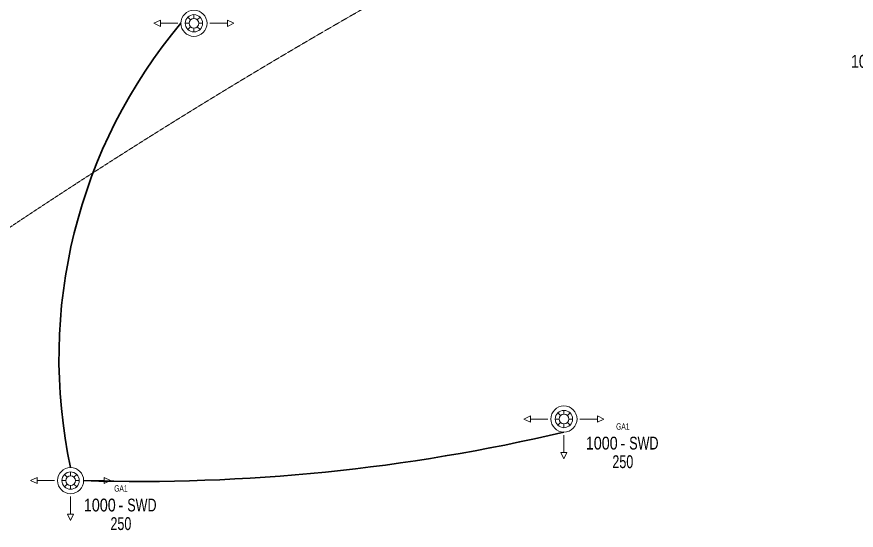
# Model space of a CAD drawing. Extents: x -1457 to 23780, y -2071 to 4205.
# Drawn here: x 13258 to 14109, y 534 to 1055 of the extents above; entities that cross this region are included whole.
import ezdxf
from ezdxf.enums import TextEntityAlignment as Align

# ---------------------------------------------------------------- set-up
doc = ezdxf.new("R2010")
doc.units = 0
doc.header["$MEASUREMENT"] = 0
doc.linetypes.add('HIDDEN', pattern=[0.375, 0.25, -0.125])
doc.layers.get('0').update_dxf_attribs({"color": 9, "lineweight": 9})
for name, color, linetype, lineweight in [('-M-HV-MNF-KOD', 241, 'Continuous', 9), ('-M-HV-MNF-OLCU', 241, 'Continuous', 9), ('-M-HVAC-S-MNF2B', 141, 'Continuous', 9), ('-M-HVAC-S-MNFTXT', 61, 'Continuous', 9), ('E-KABLO', 7, 'Continuous', 30), ('M-TEFRIS2-015', 129, 'Continuous', 9)]:
    doc.layers.add(name, color=color, linetype=linetype, lineweight=lineweight)
doc.layers.add('-M-HV-MNF-TIP', color=168, linetype='Continuous', lineweight=9, plot=False)
doc.styles.add('Arial', font='arial.ttf', dxfattribs={"height": 2.5})
doc.styles.add('DEBI-BLOCK', font='arial.ttf', dxfattribs={"width": 0.8})

# ---------------------------------------------------------------- blocks, each defined once
blk = doc.blocks.new('2D-NZ1-265')
for p, q in [((0, 4.87), (0, 8.77)), ((-3.44, 3.44), (-6.2, 6.2)), ((3.44, 3.44), (6.2, 6.2)), ((-4.87, 0), (-8.77, 0)), ((-3.44, -3.44), (-6.2, -6.2)), ((0, -4.87), (0, -8.77)), ((3.44, -3.44), (6.2, -6.2)), ((4.87, 0), (8.77, 0))]:
    blk.add_line(p, q)
for points in [[(-0.01, 34.02), (-3.08, 34.02), (0, 40.49), (3.08, 34.02), (0, 34.02), (0, 16.25)], [(-34.02, -0.01), (-34.02, -3.08), (-40.49, 0), (-34.02, 3.08), (-34.02, 0), (-16.25, 0)], [(0.01, -34.02), (3.08, -34.02), (0, -40.49), (-3.08, -34.02), (0, -34.02), (0, -16.25)]]:
    blk.add_lwpolyline(points)
for radius in [13.25, 8.77, 4.87]:
    blk.add_circle((0, 0), radius)
at = {"layer": '-M-HV-MNF-TIP', "style": 'DEBI-BLOCK', "width": 0.8, "flags": 9}
for tag, p in [('X', (-3.36, -0.2)), ('Y', (-0.75, -0.2)), ('BLNAME', (-0.58, 1.16)), ('Z', (2.04, -0.2)), ('DEBI', (-3.36, -1.7))]:
    blk.add_attdef(tag, p, '', height=1, dxfattribs=at)
blk.add_attdef('KOT', text='', height=1, dxfattribs=at).set_placement((-0.81, 1.16), align=Align.RIGHT)
blk = doc.blocks.new('DEBI110')
at = {"layer": '-M-HV-MNF-KOD', "style": 'Arial', "width": 0.8, "flags": 9}
blk.add_attdef('ID', text='', height=0.3, dxfattribs=at).set_placement((0, 0), align=Align.MIDDLE)
at = {"layer": '-M-HV-MNF-KOD', "color": 241, "style": 'Arial', "width": 0.8, "flags": 9}
blk.add_attdef('KOD', text='', height=1, dxfattribs=at).set_placement((-1.249, -2.817), align=Align.TOP_LEFT)
at = {"layer": '-M-HV-MNF-OLCU', "color": 241, "style": 'Arial', "width": 0.7, "flags": 8}
blk.add_attdef('OLCU', text='', height=1, dxfattribs=at).set_placement((0, -1.751), align=Align.TOP_CENTER)
at = {"layer": '-M-HV-MNF-OLCU', "color": 85, "style": 'Arial', "width": 0.7, "flags": 8}
blk.add_attdef('TEKRAR', text='', height=1, dxfattribs=at).set_placement((0, -2.911), align=Align.TOP_CENTER)
at = {"layer": '-M-HV-MNF-TIP', "style": 'DEBI-BLOCK', "width": 0.6, "flags": 8}
blk.add_attdef('GRUP', text='', height=0.5, dxfattribs=at).set_placement((0, 0.098), align=Align.BOTTOM_CENTER)
at = {"style": 'Arial', "width": 0.8, "flags": 8}
blk.add_attdef('DEBI', text='', height=1, dxfattribs=at).set_placement((-0.4, -0.3), align=Align.TOP_RIGHT)
blk.add_attdef('DUM', text='', height=1, dxfattribs=at).set_placement((0, -0.3), align=Align.TOP_CENTER)
at = {"style": 'Arial', "width": 0.7, "flags": 8}
blk.add_attdef('TIP', text='', height=1, dxfattribs=at).set_placement((0.5, -0.3), align=Align.TOP_LEFT)

msp = doc.modelspace()

# ---------------------------------------------------------------- linework, layer by layer
at = {"layer": 'E-KABLO', "color": 6}
for centre, radius, start, end in [((13829.3, 708.6), 528.6, 140.01885, 192.13309), ((13382.03, 2458.02), 1874.61, 268.27972, 283.27548)]:
    msp.add_arc(centre, radius, start, end, dxfattribs=at)
at = {"layer": 'M-TEFRIS2-015', "linetype": 'HIDDEN', "lineweight": 0}
msp.add_lwpolyline([(13054.42, 1124.03), (13054.42, 704.15, -0.030791), (13682.75, 1104.54), (13576.46, 1296.45)], format="xyb", dxfattribs=at)
msp.add_arc((16616.39, -4192.32), 6055, 89.485085, 125.548699, dxfattribs=at)

# ---------------------------------------------------------------- block references
at = {"layer": '-M-HVAC-S-MNF2B'}
for p, rotation in [((13437.5, 1048.25), 270), ((13812.5, 646.75), 90), ((13312.5, 584.25), 90)]:
    msp.add_blockref('2D-NZ1-265', p, dxfattribs=dict(at, rotation=rotation))
at = {"layer": '-M-HVAC-S-MNFTXT', "xscale": 13, "yscale": 13, "zscale": 13}
for p in [(14140.84, 1020.06), (13872.17, 632.72), (13363.47, 569.88)]:
    msp.add_blockref('DEBI110', p, dxfattribs=at).add_auto_attribs({'DEBI': '1000', 'TIP': 'SWD', 'OLCU': '250', 'GRUP': 'GA1', 'DUM': '-'})

doc.saveas('drawing.dxf')
